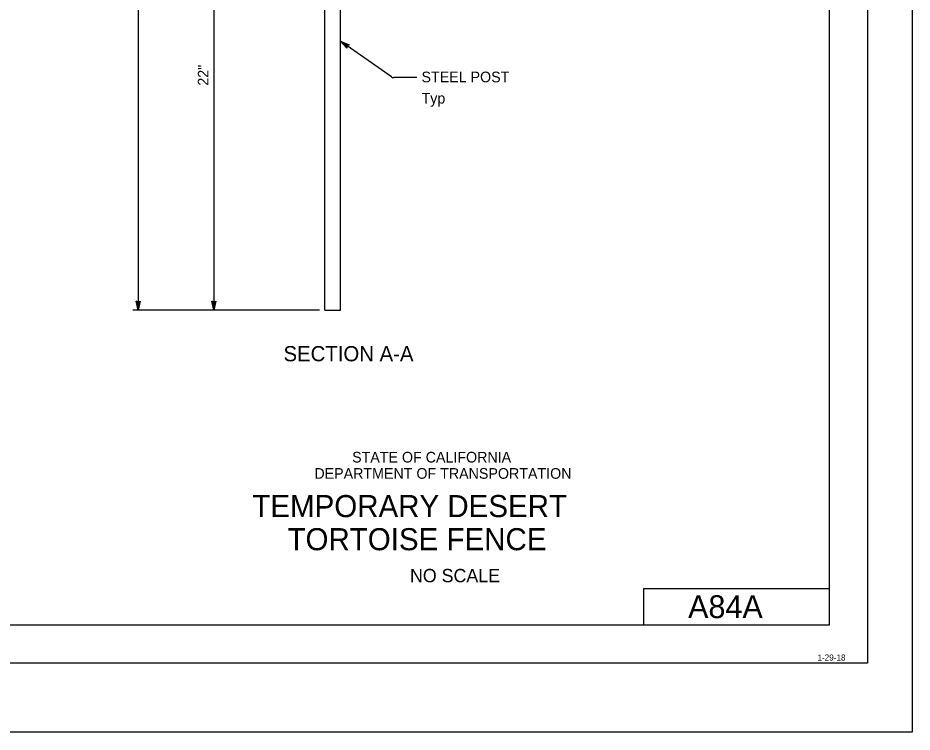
# Model space of a CAD drawing. Extents: x -894 to 866, y -476 to 714.
# Drawn here: x 278 to 866, y -476 to -7 of the extents above; entities that cross this region are included whole.
import ezdxf

# ---------------------------------------------------------------- set-up
doc = ezdxf.new("R2010")
doc.units = 0
for name, color, linetype in [('10 Sheet Format', 7, 'Continuous'), ('37 Drain Anno', 7, 'Continuous'), ('57 Undefined', 7, 'Continuous'), ('60 Nongeo Data', 7, 'Continuous')]:
    doc.layers.add(name, color=color, linetype=linetype)

# ---------------------------------------------------------------- blocks, each defined once
blk = doc.blocks.new('AHT')
at = {"layer": '60 Nongeo Data'}
blk.add_lwpolyline([(-5.9055, 1.3189), (0, 0), (-5.9059, -1.3094), (-5.6957, -0.9602), (-1.3693, -0.0035), (-5.6968, 0.9693), (-5.4886, 0.6205), (-2.7193, 0.002), (-5.4858, -0.6114), (-5.2756, -0.2622), (-4.0791, 0.0031), (-5.2799, 0.2713), (-5.1181, 0), (-5.9059, -1.3094), (-5.1181, 0)], close=True, dxfattribs=at)

msp = doc.modelspace()

# ---------------------------------------------------------------- linework, layer by layer
at = {"layer": '10 Sheet Format'}
for p, q in [((811.55, -406.04), (811.55, 643.96)), ((689.55, -406.04), (689.55, -382.04)), ((689.55, -382.04), (811.55, -382.04)), ((198.77, -406.04), (811.55, -406.04)), ((836.58, -431.05), (836.58, -431.05))]:
    msp.add_line(p, q, dxfattribs=at)
for points in [[(-894.04, 713.56), (865.96, 713.56), (865.96, -476.44), (-894.04, -476.44)], [(-863.43, 668.96), (836.57, 668.96), (836.57, -431.04), (-863.43, -431.04)], [(-863.43, 668.96), (836.57, 668.96), (836.57, -431.04), (-863.43, -431.04)]]:
    msp.add_lwpolyline(points, close=True, dxfattribs=at)
at = {"layer": '37 Drain Anno'}
for p, q in [((357.19, 384.03), (357.19, -199.3)), ((406.91, 113.19), (406.91, -199.3)), ((523.63, -45.89), (490.28, -22.6)), ((540.37, -46.43), (525.35, -46.43)), ((476.37, -199.3), (353.69, -199.3)), ((476.37, -199.3), (403.41, -199.3))]:
    msp.add_line(p, q, dxfattribs=at)
msp.add_lwpolyline([(494.37, -27.06), (490.28, -22.6), (495.88, -24.91), (495.5, -25.07), (491.41, -23.38), (494.4, -26.65), (494.43, -26.25), (492.51, -24.16), (495.13, -25.24), (494.76, -25.4), (493.63, -24.94), (494.46, -25.84), (494.48, -25.53), (495.88, -24.91), (494.48, -25.53)], close=True, dxfattribs=at)
msp.add_arc((525.35, -43.43), 3, 235.06143, 270, dxfattribs=at)
at = {"layer": '57 Undefined'}
for p, q in [((479.87, -199.3), (479.87, 384.03)), ((490.28, -199.3), (490.28, 384.03)), ((479.87, -199.3), (490.28, -199.3))]:
    msp.add_line(p, q, dxfattribs=at)

# ---------------------------------------------------------------- block references
at = {"layer": '37 Drain Anno', "xscale": 1.000355576626763, "yscale": 0.9987444355667161, "rotation": -90}
for p in [(357.19, -199.3), (406.91, -199.3)]:
    msp.add_blockref('AHT', p, dxfattribs=at)

# ---------------------------------------------------------------- texts
at = {"layer": '10 Sheet Format'}
for s, height, p in [('STATE OF CALIFORNIA', 7, (497.83, -299.32)), ('DEPARTMENT OF TRANSPORTATION', 7, (473.02, -310)), ('TEMPORARY DESERT', 14.4999, (432.24, -335.2)), ('TORTOISE FENCE', 14.4999, (455.36, -356.95)), ('NO SCALE', 8.75, (535.88, -377.98)), ('A84A', 15, (718.7, -401.54)), ('1-29-18', 4, (803.74, -429.46))]:
    msp.add_text(s, height=height, dxfattribs=at).set_placement(p)
at = {"layer": '57 Undefined'}
msp.add_text('22"', height=7, rotation=90, dxfattribs=at).set_placement((403.41, -51.76))
for s, height, p in [('STEEL POST', 7, (543.45, -49.53)), ('Typ', 7, (543.45, -63.53)), ('SECTION A-A', 10, (452.73, -232.83))]:
    msp.add_text(s, height=height, dxfattribs=at).set_placement(p)

doc.saveas('drawing.dxf')
